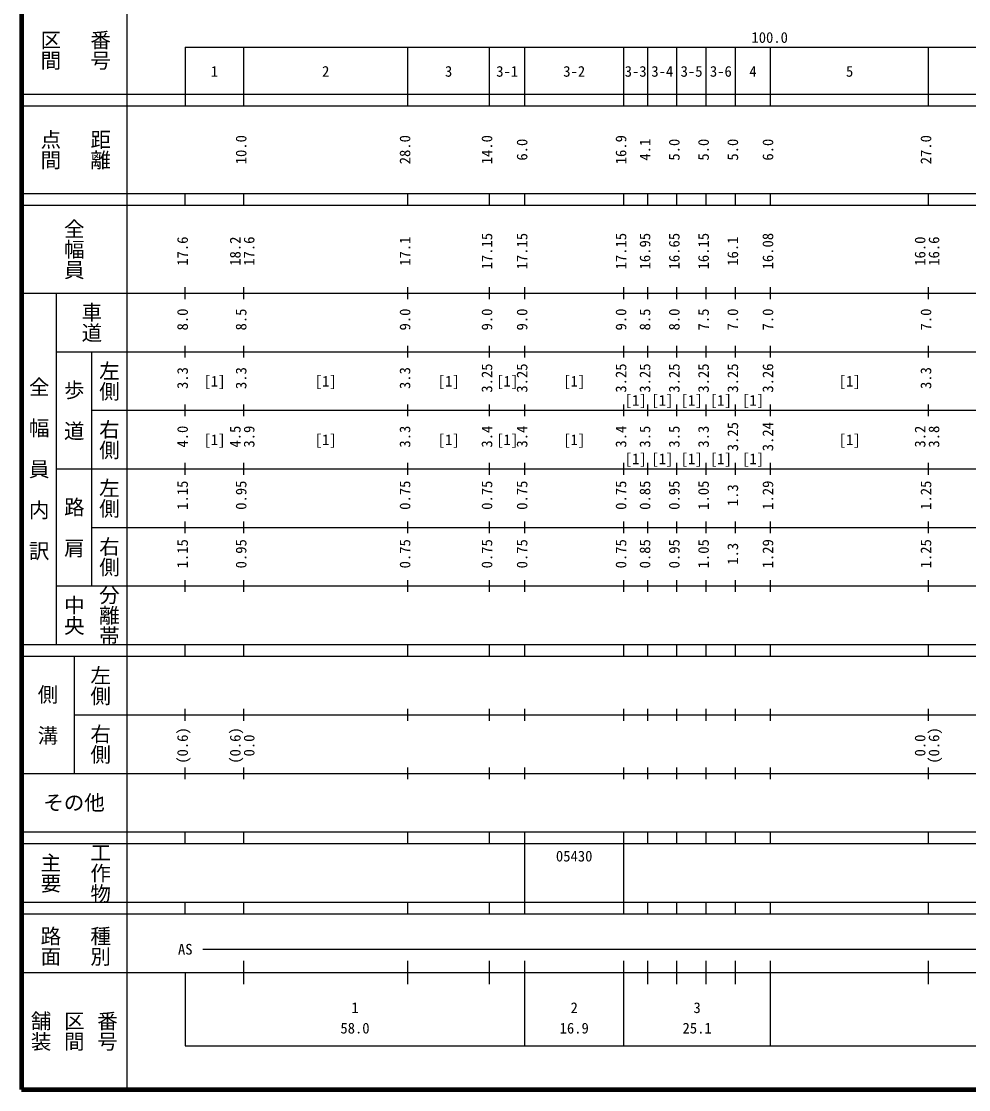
# Model space of a CAD drawing. Units: millimetres on the paper. Extents: x 40 to 680, y 20 to 380.
# Drawn here: x 40 to 201.8, y 20 to 202.4 of the extents above; entities that cross this region are included whole.
import ezdxf
from ezdxf.enums import TextEntityAlignment as Align

# ---------------------------------------------------------------- set-up
doc = ezdxf.new("R2010")
doc.units = ezdxf.units.MM
doc.layers.add('M-TTL', color=2, linetype='Continuous', lineweight=140)
doc.layers.add('M-TTL-BAND', color=7, linetype='Continuous', lineweight=25)
doc.styles.add('@ＭＳ ゴシック', font='')
doc.styles.add('ＭＳ ゴシック', font='')
doc.styles.get('@ＭＳ ゴシック').set_extended_font_data('@MS Gothic')
doc.styles.get('ＭＳ ゴシック').set_extended_font_data('MS Gothic')

msp = doc.modelspace()

# ---------------------------------------------------------------- linework, layer by layer
at = {"layer": 'M-TTL'}
for p, q in [((40, 380), (40, 20)), ((40, 20), (680, 20))]:
    msp.add_line(p, q, dxfattribs=at)
at = {"layer": 'M-TTL-BAND'}
for p, q in [((58, 370), (58, 20)), ((68, 198), (579, 198)), ((68, 198), (68, 188)), ((78, 188), (78, 198)), ((106, 188), (106, 198)), ((120, 188), (120, 198)), ((126, 188), (126, 198)), ((142.9, 188), (142.9, 198)), ((147, 188), (147, 198)), ((152, 188), (152, 198)), ((157, 188), (157, 198)), ((162, 188), (162, 198)), ((168, 188), (168, 198)), ((195, 188), (195, 198)), ((40, 190), (579, 190)), ((40, 188), (579, 188)), ((40, 173), (579, 173)), ((68, 171), (68, 173)), ((78, 171), (78, 173)), ((106, 171), (106, 173)), ((120, 171), (120, 173)), ((126, 171), (126, 173)), ((142.9, 171), (142.9, 173)), ((147, 171), (147, 173)), ((152, 171), (152, 173)), ((157, 171), (157, 173)), ((162, 171), (162, 173)), ((168, 171), (168, 173)), ((195, 171), (195, 173)), ((40, 171), (579, 171)), ((68, 155), (68, 157)), ((78, 155), (78, 157)), ((106, 155), (106, 157)), ((120, 155), (120, 157)), ((126, 155), (126, 157)), ((142.9, 155), (142.9, 157)), ((147, 155), (147, 157)), ((152, 155), (152, 157)), ((157, 155), (157, 157)), ((162, 155), (162, 157)), ((168, 155), (168, 157)), ((195, 155), (195, 157)), ((40, 156), (579, 156)), ((46, 96), (46, 156)), ((46, 146), (579, 146)), ((52, 146), (52, 106)), ((68, 145), (68, 147)), ((78, 145), (78, 147)), ((106, 145), (106, 147)), ((120, 145), (120, 147)), ((126, 145), (126, 147)), ((142.9, 145), (142.9, 147)), ((147, 145), (147, 147)), ((152, 145), (152, 147)), ((157, 145), (157, 147)), ((162, 145), (162, 147)), ((168, 145), (168, 147)), ((195, 145), (195, 147)), ((68, 135), (68, 137)), ((78, 135), (78, 137)), ((106, 135), (106, 137)), ((120, 135), (120, 137)), ((126, 135), (126, 137)), ((142.9, 135), (142.9, 137)), ((147, 135), (147, 137)), ((152, 135), (152, 137)), ((157, 135), (157, 137)), ((162, 135), (162, 137)), ((168, 135), (168, 137)), ((195, 135), (195, 137)), ((52, 136), (579, 136)), ((46, 126), (579, 126)), ((68, 125), (68, 127)), ((78, 125), (78, 127)), ((106, 125), (106, 127)), ((120, 125), (120, 127)), ((126, 125), (126, 127)), ((142.9, 125), (142.9, 127)), ((147, 125), (147, 127)), ((152, 125), (152, 127)), ((157, 125), (157, 127)), ((162, 125), (162, 127)), ((168, 125), (168, 127)), ((195, 125), (195, 127)), ((68, 115), (68, 117)), ((78, 115), (78, 117)), ((106, 115), (106, 117)), ((120, 115), (120, 117)), ((126, 115), (126, 117)), ((142.9, 115), (142.9, 117)), ((147, 115), (147, 117)), ((152, 115), (152, 117)), ((157, 115), (157, 117)), ((162, 115), (162, 117)), ((168, 115), (168, 117)), ((195, 115), (195, 117)), ((52, 116), (579, 116)), ((46, 106), (579, 106)), ((68, 105), (68, 107)), ((78, 105), (78, 107)), ((106, 105), (106, 107)), ((120, 105), (120, 107)), ((126, 105), (126, 107)), ((142.9, 105), (142.9, 107)), ((147, 105), (147, 107)), ((152, 105), (152, 107)), ((157, 105), (157, 107)), ((162, 105), (162, 107)), ((168, 105), (168, 107)), ((195, 105), (195, 107)), ((40, 96), (579, 96)), ((68, 94), (68, 96)), ((78, 94), (78, 96)), ((106, 94), (106, 96)), ((120, 94), (120, 96)), ((126, 94), (126, 96)), ((142.9, 94), (142.9, 96)), ((147, 94), (147, 96)), ((152, 94), (152, 96)), ((157, 94), (157, 96)), ((162, 94), (162, 96)), ((168, 94), (168, 96)), ((195, 94), (195, 96)), ((40, 94), (579, 94)), ((49, 94), (49, 74)), ((49, 84), (579, 84)), ((68, 83), (68, 85)), ((78, 83), (78, 85)), ((106, 83), (106, 85)), ((120, 83), (120, 85)), ((126, 83), (126, 85)), ((142.9, 83), (142.9, 85)), ((147, 83), (147, 85)), ((152, 83), (152, 85)), ((157, 83), (157, 85)), ((162, 83), (162, 85)), ((168, 83), (168, 85)), ((195, 83), (195, 85)), ((68, 73), (68, 75)), ((78, 73), (78, 75)), ((106, 73), (106, 75)), ((120, 73), (120, 75)), ((126, 73), (126, 75)), ((142.9, 73), (142.9, 75)), ((147, 73), (147, 75)), ((152, 73), (152, 75)), ((157, 73), (157, 75)), ((162, 73), (162, 75)), ((168, 73), (168, 75)), ((195, 73), (195, 75)), ((40, 74), (579, 74)), ((40, 64), (579, 64)), ((68, 62), (68, 64)), ((78, 62), (78, 64)), ((106, 62), (106, 64)), ((120, 62), (120, 64)), ((126, 62), (126, 64)), ((142.9, 62), (142.9, 64)), ((147, 62), (147, 64)), ((152, 62), (152, 64)), ((157, 62), (157, 64)), ((162, 62), (162, 64)), ((168, 62), (168, 64)), ((195, 62), (195, 64)), ((40, 62), (579, 62)), ((126, 52), (126, 62)), ((142.9, 52), (142.9, 62)), ((40, 52), (579, 52)), ((68, 50), (68, 52)), ((78, 50), (78, 52)), ((106, 50), (106, 52)), ((120, 50), (120, 52)), ((126, 50), (126, 52)), ((142.9, 50), (142.9, 52)), ((147, 50), (147, 52)), ((152, 50), (152, 52)), ((157, 50), (157, 52)), ((162, 50), (162, 52)), ((168, 50), (168, 52)), ((195, 50), (195, 52)), ((40, 50), (579, 50)), ((71, 44), (565, 44)), ((78, 38), (78, 42)), ((106, 38), (106, 42)), ((120, 38), (120, 42)), ((126, 27.5), (126, 42)), ((142.9, 27.5), (142.9, 42)), ((147, 38), (147, 42)), ((152, 38), (152, 42)), ((157, 38), (157, 42)), ((162, 38), (162, 42)), ((168, 27.5), (168, 42)), ((195, 38), (195, 42)), ((40, 40), (579, 40)), ((68, 40), (68, 27.5)), ((68, 27.5), (579, 27.5))]:
    msp.add_line(p, q, dxfattribs=at)

# ---------------------------------------------------------------- texts
at = {"layer": 'M-TTL-BAND', "style": '@ＭＳ ゴシック'}
for s, p in [('番号', (53.5, 197.5)), ('区間', (45, 197.5)), ('点間', (45, 180.5)), ('距離', (53.5, 180.5)), ('全幅員', (49, 163.5)), ('車道', (52, 151)), ('左側', (55, 141)), ('全\u3000幅\u3000員\u3000内\u3000訳', (43, 126)), ('歩\u3000道', (49, 136)), ('右側', (55, 131)), ('左側', (55, 121)), ('路\u3000肩', (49, 116)), ('右側', (55, 111)), ('分離帯', (55, 101)), ('中央', (49, 101)), ('左側', (53.5, 89)), ('側\u3000溝', (44.5, 84)), ('右側', (53.5, 79)), ('主要', (45, 57)), ('工作物', (53.5, 57)), ('路面', (45, 44.5)), ('種別', (53.5, 44.5)), ('舗装', (43.333, 30)), ('区間', (49, 30)), ('番号', (54.667, 30))]:
    msp.add_text(s, height=2.566, rotation=270, dxfattribs=at).set_placement(p, align=Align.MIDDLE_CENTER)
at = {"layer": 'M-TTL-BAND', "style": 'ＭＳ ゴシック'}
for s, p in [('100.0', (167.844, 198.195)), ('1', (73, 192.405)), ('2', (92, 192.405)), ('3', (113, 192.405)), ('3-1', (123, 192.405)), ('3-2', (134.45, 192.405)), ('3-3', (144.95, 192.405)), ('3-4', (149.5, 192.405)), ('3-5', (154.5, 192.405)), ('3-6', (159.5, 192.405)), ('4', (165, 192.405)), ('5', (181.5, 192.405)), ('[1]', (73, 139.5)), ('[1]', (92, 139.5)), ('[1]', (113, 139.5)), ('[1]', (123, 139.5)), ('[1]', (134.45, 139.5)), ('[1]', (181.5, 139.5)), ('[1]', (144.95, 136.243)), ('[1]', (149.5, 136.243)), ('[1]', (154.5, 136.243)), ('[1]', (159.5, 136.243)), ('[1]', (165, 136.243)), ('[1]', (73, 129.5)), ('[1]', (92, 129.5)), ('[1]', (113, 129.5)), ('[1]', (123, 129.5)), ('[1]', (134.45, 129.5)), ('[1]', (181.5, 129.5)), ('[1]', (144.95, 126.243)), ('[1]', (149.5, 126.243)), ('[1]', (154.5, 126.243)), ('[1]', (159.5, 126.243)), ('[1]', (165, 126.243)), ('AS', (68, 42.5)), ('1', (97, 32.523)), ('2', (134.45, 32.523)), ('3', (155.45, 32.523)), ('58.0', (97, 29.033)), ('16.9', (134.45, 29.033)), ('25.1', (155.45, 29.033))]:
    msp.add_text(s, height=1.833, dxfattribs=at).set_placement(p, align=Align.BOTTOM_CENTER)
for s, p in [('10.0', (79, 180.5)), ('28.0', (107, 180.5)), ('14.0', (121, 180.5)), ('16.9', (143.9, 180.5)), ('27.0', (196, 180.5)), ('6.0', (127, 180.5)), ('4.1', (148, 180.5)), ('5.0', (153, 180.5)), ('5.0', (158, 180.5)), ('5.0', (163, 180.5)), ('6.0', (169, 180.5)), ('17.15', (121, 163.174)), ('17.15', (127, 163.174)), ('17.15', (143.9, 163.174)), ('16.95', (148, 163.174)), ('16.65', (153, 163.174)), ('16.15', (158, 163.174)), ('16.08', (169, 163.174)), ('17.6', (69, 163.174)), ('18.2', (78, 163.174)), ('17.6', (80.37, 163.174)), ('17.1', (107, 163.174)), ('16.1', (163, 163.174)), ('16.0', (195, 163.174)), ('16.6', (197.37, 163.174)), ('8.0', (69, 151.5)), ('9.0', (107, 151.5)), ('9.0', (121, 151.5)), ('9.0', (127, 151.5)), ('9.0', (143.9, 151.5)), ('8.0', (153, 151.5)), ('7.0', (163, 151.5)), ('7.0', (169, 151.5)), ('7.0', (196, 151.5)), ('8.5', (79, 151.5)), ('8.5', (148, 151.5)), ('7.5', (158, 151.5)), ('3.3', (69, 141.5)), ('3.3', (79, 141.5)), ('3.3', (107, 141.5)), ('3.25', (121, 141.5)), ('3.25', (127, 141.5)), ('3.25', (143.9, 141.5)), ('3.25', (148, 141.5)), ('3.25', (153, 141.5)), ('3.25', (158, 141.5)), ('3.25', (163, 141.5)), ('3.26', (169, 141.5)), ('3.3', (196, 141.5)), ('4.0', (69, 131.5)), ('4.5', (78, 131.5)), ('3.9', (80.37, 131.5)), ('3.3', (107, 131.5)), ('3.4', (121, 131.5)), ('3.4', (127, 131.5)), ('3.4', (143.9, 131.5)), ('3.5', (148, 131.5)), ('3.5', (153, 131.5)), ('3.3', (158, 131.5)), ('3.25', (163, 131.5)), ('3.24', (169, 131.5)), ('3.2', (195, 131.5)), ('3.8', (197.37, 131.5)), ('1.15', (69, 121.5)), ('0.95', (79, 121.5)), ('0.75', (107, 121.5)), ('0.75', (121, 121.5)), ('0.75', (127, 121.5)), ('0.75', (143.9, 121.5)), ('0.85', (148, 121.5)), ('0.95', (153, 121.5)), ('1.05', (158, 121.5)), ('1.3', (163, 121.5)), ('1.29', (169, 121.5)), ('1.25', (196, 121.5)), ('1.15', (69, 111.5)), ('0.95', (79, 111.5)), ('0.75', (107, 111.5)), ('0.75', (121, 111.5)), ('0.75', (127, 111.5)), ('0.75', (143.9, 111.5)), ('0.85', (148, 111.5)), ('0.95', (153, 111.5)), ('1.05', (158, 111.5)), ('1.3', (163, 111.5)), ('1.29', (169, 111.5)), ('1.25', (196, 111.5)), ('(0.6)', (69, 78.764)), ('(0.6)', (78, 78.764)), ('0.0', (80.37, 78.764)), ('0.0', (195, 78.764)), ('(0.6)', (197.37, 78.764))]:
    msp.add_text(s, height=1.833, rotation=90, dxfattribs=at).set_placement(p, align=Align.BOTTOM_CENTER)
msp.add_text('その他', height=2.566, dxfattribs=at).set_placement((49, 69), align=Align.MIDDLE_CENTER)
msp.add_text('05430', height=1.833, dxfattribs=at).set_placement((131.325, 58.405), align=Align.BOTTOM_LEFT)

doc.saveas('drawing.dxf')
